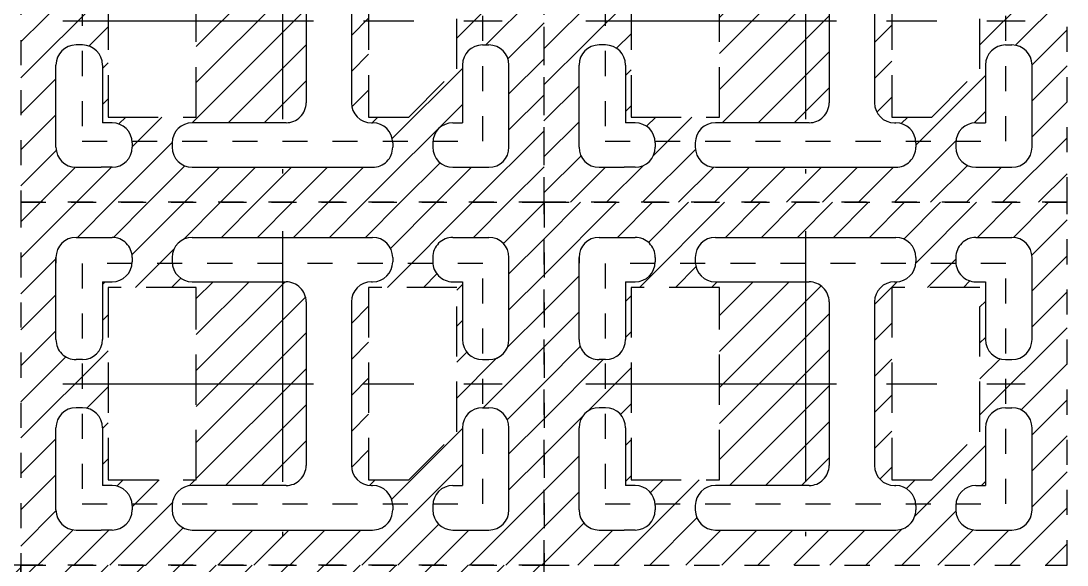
# Model space of a CAD drawing. Extents: x -1061 to -782, y -21 to 162.
# Drawn here: x -1043.5 to -1039.325, y 33.718 to 35.889 of the extents above; entities that cross this region are included whole.
import ezdxf

# ---------------------------------------------------------------- set-up
doc = ezdxf.new("R2010")
doc.units = 0
doc.header["$LTSCALE"] = 0.5
for name, pattern in [('CENTER', [2, 1.25, -0.25, 0.25, -0.25]), ('HIDDEN', [0.375, 0.25, -0.125]), ('HIDDEN2', [0.1875, 0.125, -0.0625])]:
    doc.linetypes.add(name, pattern=pattern)
for name, color, linetype in [('B', 5, 'Continuous'), ('C', 1, 'CENTER'), ('H', 4, 'HIDDEN'), ('hatch', 7, 'CENTER'), ('HATCH O-L', 7, 'HIDDEN2'), ('PACKAGE OL', 51, 'HIDDEN2'), ('圖', 7, 'Continuous')]:
    doc.layers.add(name, color=color, linetype=linetype)

# ---------------------------------------------------------------- blocks, each defined once
blk = doc.blocks.new('DFN1006-2L PACKAGE')
at = {"layer": 'hatch'}
h = blk.add_hatch(dxfattribs=at)
h.set_pattern_fill('ANSI31', color=256, scale=0.02)
h.set_pattern_definition([(45, (528.533487487039, -41.65396087565625), (-0.0449012806053458, 0.0449012806053458), [])])
h.paths.add_polyline_path([(1.204800000000091, 0.1015926348239873), (-0.0999999999999268, 0.1015926348239873), (-0.0999999999999233, -0.8032073651760356), (1.204800000000091, -0.8032073651761493)])
h.paths.add_polyline_path([(0.0374000000000336, -0.4108073651759696), (0.0533999999998969, -0.4108073651759696, -0.4142135623731964), (0.1033999999998763, -0.4608073651759242), (0.1033999999998478, -0.6048073651760433), (0.1274000000001223, -0.6048073651759296, -0.4142135623730006), (0.1774000000001017, -0.6548073651758842), (0.1774000000000804, -0.6658073651761925, -0.4142135623712178), (0.1274000000003106, -0.7158073651760333), (0.0999999999999801, -0.715807365176147), (0.0374000000000194, -0.7158073651760333, -0.4142135623731054), (-0.01259999999996, -0.6658073651760787), (-0.0125999999999458, -0.4608073651759242, -0.4142135623730799)], flags=16)
h.paths.add_polyline_path([(-0.0126000000000026, -0.2408073651761242), (-0.0126000000001518, -0.0358073651760833, -0.4142135623727101), (0.0373999999997636, 0.0141926348238712), (0.127399999999863, 0.0141926348239849, -0.4142135623734649), (0.1773999999999027, -0.0358073651759696), (0.1774000000000306, -0.0468073651761643, -0.4142135623731899), (0.1274000000000548, -0.0968073651761188), (0.1034000000000148, -0.0968073651761188), (0.1033999999998549, -0.2408073651761242, -0.4142135623730013), (0.0533999999998791, -0.2908073651760787), (0.0373999999999732, -0.2908073651760787, -0.4142135623731153)], flags=16)
h.paths.add_polyline_path([(0.1173999999999786, -0.1108073651760151), (0.3374000000000201, -0.1108073651761288), (0.3374000000000166, -0.5908073651760333), (0.1173999999999715, -0.5908073651760333)], flags=16)
h.paths.add_polyline_path([(0.3274000000000683, -0.6048073651758159), (0.5613999999999812, -0.6048073651762707, 0.4142135623736612), (0.6114000000000566, -0.5548073651763162), (0.6114000000000602, -0.1468073651759596, 0.4142135623730975), (0.5614000000000843, -0.0968073651760051), (0.3273999999999937, -0.0968073651761188, -0.4142135623730006), (0.2774000000000178, -0.0468073651761643), (0.2773999999998828, -0.0358073651766517, -0.4142135623765955), (0.3273999999998622, 0.0141926348238712), (0.7773999999998864, 0.0141926348238712, -0.4142135623730951), (0.8273999999998657, -0.0358073651760833), (0.8273999999998657, -0.0468073651759369, -0.4142135623731897), (0.7773999999998864, -0.0968073651758914), (0.7743999999978968, -0.0968073651760051, 0.4142135623619937), (0.7243999999998146, -0.1468073651759596), (0.724399999999978, -0.5548073651762025, 0.4232986853145624), (0.7759006745447401, -0.6048298500004421, -0.4230252556558994), (0.8274000000000576, -0.6548073651765663), (0.8274000000000576, -0.6658073651760787, -0.4142135623729998), (0.7774000000001032, -0.7158073651760333), (0.3274000000000363, -0.7158073651760333, -0.414213562373169), (0.2774000000000392, -0.6658073651760787), (0.2774000000000676, -0.6548073651757705, -0.414213562373143)], flags=16)
h.paths.add_polyline_path([(0.7673999999998494, -0.1108073651761288), (0.9873999999998659, -0.1108073651761288), (0.9873999999998659, -0.4705567370314157), (0.86739999999984, -0.5905567370314202), (0.7673999999998494, -0.5905567370313066)], flags=16)
h.paths.add_polyline_path([(0.9774000000007134, -0.6048073651762707), (1.001399999999936, -0.6048073651766117), (1.001399999999879, -0.4608073651759242, -0.4142135623730951), (1.051399999999858, -0.4108073651759696), (1.067400000000056, -0.4108073651759696, -0.4142135623730951), (1.117400000000035, -0.4608073651759242), (1.117400000000035, -0.6658073651760787, -0.4142135623731004), (1.067400000000056, -0.7158073651760333), (1.004800000000045, -0.715807365176147), (0.9773999999999958, -0.7158073651760333, -0.4142135623730951), (0.9274000000000164, -0.6658073651760787), (0.9274000000000235, -0.6548073651762252, -0.4142135623771627)], flags=16)
h.paths.add_polyline_path([(0.9273999999998316, -0.0468073651760506), (0.9273999999998316, -0.0358073651760833, -0.4142135623733708), (0.9773999999998679, 0.0141926348238712), (1.067399999999913, 0.0141926348237576, -0.4142135623731051), (1.117399999999893, -0.035807365176197), (1.117400000000042, -0.2408073651760105, -0.4142135623753842), (1.067399999999707, -0.2908073651760787), (1.051399999999652, -0.2908073651760787, -0.4142135623709199), (1.001400000000028, -0.2408073651761242), (1.001399999999939, -0.0968073651761188), (0.977399999999566, -0.0968073651760051, -0.4142135623716142)], flags=16)
at = {"layer": 'B'}
for p, q in [((0.0373999999998134, 0.0141926348238712), (0.1273999999998736, 0.0141926348239849)), ((0.3273999999998836, 0.0141926348238712), (0.7773999999998651, 0.0141926348238712)), ((0.9773999999998964, 0.0141926348239849), (1.067399999999956, 0.0141926348238712)), ((-0.0126000000000062, -0.2408073651761242), (-0.012599999999992, -0.0358073651760833)), ((-0.0126000000002407, -0.0358073651768791), (-0.012599999999992, -0.0499999999999545)), ((0.1773999999999063, -0.0358073651759696), (0.1773999999999063, -0.0468073651761643)), ((0.2773999999998864, -0.0358073651760833), (0.27739999999989, -0.0468073651761643)), ((0.8273999999998694, -0.0358073651760833), (0.8273999999998694, -0.0468073651759369)), ((0.9273999999998352, -0.0358073651760833), (0.9273999999998387, -0.0468073651760506)), ((1.117400000000039, -0.2408073651761242), (1.117400000000046, -0.035807365176197)), ((0.1034000000000148, -0.0968073651761188), (0.1033999999999686, -0.2408073651761242)), ((0.1034000000000184, -0.0968073651761188), (0.1274000000000406, -0.0968073651761188)), ((0.3274000000000292, -0.0968073651760051), (0.5614000000000487, -0.0968073651760051)), ((0.7743999999998153, -0.0968073651760051), (0.7773999999998651, -0.0968073651760051)), ((0.9773999999998324, -0.0968073651760051), (1.001399999999939, -0.0968073651761188)), ((1.001399999999939, -0.0968073651761188), (1.001399999999986, -0.2408073651761242)), ((0.6114000000000602, -0.1468073651759596), (0.6114000000000566, -0.5548073651763162)), ((0.724399999999978, -0.1468073651759596), (0.7243999999999744, -0.5548073651762025)), ((0.0533999999998542, -0.2908073651760787), (0.0374000000001047, -0.2908073651760787)), ((0.05240000000002, -0.2908073651760787), (0.0524000000000058, -0.2908073651760787)), ((1.051400000000029, -0.290807365175965), (1.067400000000148, -0.2908073651760787)), ((1.052400000000019, -0.2908073651760787), (1.052400000000034, -0.2908073651760787)), ((0.0533999999998756, -0.4108073651759696), (0.037400000000055, -0.4108073651759696)), ((0.05240000000002, -0.4108073651759696), (0.0524000000001195, -0.4108073651759696)), ((1.05139999999988, -0.4108073651759696), (1.067400000000034, -0.4108073651759696)), ((1.052400000000019, -0.4108073651759696), (1.05239999999992, -0.4108073651759696)), ((-0.0125999999999564, -0.6658073651760787), (-0.0125999999999493, -0.4608073651759242)), ((0.1033999999998976, -0.4608073651759242), (0.1033999999998478, -0.6048206855994068)), ((1.001399999999936, -0.4608073651759242), (1.001399999999936, -0.6048073651766117)), ((1.117400000000039, -0.6658073651760787), (1.117400000000039, -0.4608073651759242)), ((0.1274000000001259, -0.6048073651760433), (0.1033999999998478, -0.6048073651760433)), ((0.5614000000000346, -0.6048073651762707), (0.3274000000000932, -0.604807365176157)), ((0.7743999999999573, -0.604807365176157), (0.7774000000001138, -0.6048073651766117)), ((0.9774000000000455, -0.6048073651762707), (1.001399999999936, -0.6048073651766117)), ((0.1774000000000733, -0.6548073651758842), (0.1774000000000768, -0.6658073651760787)), ((0.2774000000000427, -0.6548073651757705), (0.2774000000000427, -0.6658073651760787)), ((0.8274000000000576, -0.6548073651765663), (0.827400000000054, -0.6658073651760787)), ((0.9274000000000199, -0.6548073651762252), (0.9274000000000199, -0.6658073651760787)), ((0.0374000000000407, -0.715807365176147), (0.0999999999999801, -0.715807365176147)), ((0.1274000000001507, -0.7158073651760333), (0.0999999999999801, -0.715807365176147)), ((0.3274000000000399, -0.715807365176147), (0.7774000000000499, -0.715807365176147)), ((0.9774000000000171, -0.715807365176147), (1.004800000000045, -0.715807365176147)), ((1.004800000000045, -0.715807365176147), (1.067400000000034, -0.715807365176147))]:
    blk.add_line(p, q, dxfattribs=at)
for centre, radius, start, end in [((0.0373999999998489, -0.0358073651760833), 0.05, 90.00000000003662, 180), ((0.127399999999902, -0.0358073651759696), 0.05, 0, 90.00000000003662), ((0.3273999999998836, -0.0358073651760833), 0.05, 90, 180), ((0.7773999999998651, -0.0358073651760833), 0.05, 0, 90), ((0.9773999999998324, -0.0358073651760833), 0.05, 89.99999999992671, 180.000000000013), ((1.067399999999892, -0.035807365176197), 0.05, 0, 89.99999999992671), ((0.1274000000000299, -0.0468073651761643), 0.05, 270.0000000000236, 0), ((0.3274000000000186, -0.0468073651761643), 0.05, 180, 269.9999999999764), ((0.7773999999998651, -0.0468073651759369), 0.05, 270, 0), ((0.9773999999998324, -0.0468073651760506), 0.05, 179.999999999987, 270.0000000000733), ((0.5614000000000594, -0.1468073651759596), 0.05, 0, 90.00000000001282), ((0.7743999999998153, -0.1468073651759596), 0.05, 90, 180), ((0.0373999999999981, -0.2408073651761242), 0.05, 180, 270.0000000001241), ((0.0533999999998542, -0.2408073651761242), 0.05, 270, 0), ((1.051400000000029, -0.2408073651761242), 0.05, 180, 270), ((1.067400000000041, -0.2408073651761242), 0.05, 270.0000000001241, 0), ((0.037400000000055, -0.4608073651759242), 0.05, 90, 180), ((0.0533999999998756, -0.4608073651759242), 0.05, 0, 89.99999999986973), ((1.05139999999988, -0.4608073651759242), 0.05, 90.00000000013027, 180), ((1.067400000000034, -0.4608073651759242), 0.05, 0, 90), ((0.5614000000000559, -0.5548073651763162), 0.05, 269.9999999999743, 0), ((0.7743999999999787, -0.5548073651762025), 0.0500000000000002, 180, 270), ((0.127400000000101, -0.6548073651758842), 0.05, 0, 90), ((0.3274000000000683, -0.6548073651757705), 0.05, 90, 180), ((0.777400000000057, -0.6548073651765663), 0.05, 0, 90), ((0.9774000000000242, -0.6548073651762252), 0.05, 90, 180), ((0.0374000000000407, -0.6658073651760787), 0.05, 180, 270), ((0.1274000000000797, -0.6658073651760787), 0.05, 270.0000000000843, 0), ((0.3274000000000399, -0.6658073651760787), 0.05, 180.000000000013, 270), ((0.777400000000057, -0.6658073651760787), 0.0500000000000001, 270, 5.21102e-11), ((0.9774000000000171, -0.6658073651760787), 0.05, 180, 270), ((1.067400000000034, -0.6658073651760787), 0.05, 270, 0)]:
    blk.add_arc(centre, radius, start, end, dxfattribs=at)
at = {"layer": 'C'}
for p, q in [((0.5524000000000058, 0.0293756090527495), (0.5524000000000058, -0.7309903394049116)), ((0.0047521277811455, -0.3508073651761379), (1.100047872218866, -0.3508073651761379))]:
    blk.add_line(p, q, dxfattribs=at)
at = {"layer": 'H'}
for points in [[(0.3374000000000166, -0.5908073651760333), (0.3374000000000201, -0.1108073651761288), (0.1173999999999786, -0.1108073651760151), (0.1173999999999715, -0.5908073651760333)], [(0.86739999999984, -0.5905567370314202), (0.9873999999998659, -0.4705567370314157), (0.9873999999998659, -0.1108073651761288), (0.7673999999998494, -0.1108073651761288), (0.7673999999998494, -0.5905567370313066)]]:
    blk.add_lwpolyline(points, close=True, dxfattribs=at)
at = {"layer": 'HATCH O-L'}
blk.add_lwpolyline([(-0.0999999999999268, 0.101592634824101), (-0.0999999999999233, -0.8032073651760356), (1.204800000000091, -0.8032073651761493), (1.204800000000091, 0.1015926348239873), (-0.0999999999999233, 0.1015926348239873)], dxfattribs=at)
at = {"layer": 'PACKAGE OL'}
blk.add_lwpolyline([(1.052400000000048, -0.6508073651760924), (1.052400000000005, -0.0508073651760697), (0.0524000000000484, -0.0508073651760697), (0.0524000000000484, -0.6508073651760924)], close=True, dxfattribs=at)
blk = doc.blocks.new('2 LOWER CROSS REF')
at = {"layer": 'hatch'}
h = blk.add_hatch(dxfattribs=at)
h.set_pattern_fill('ANSI31', color=256, scale=0.02)
h.set_pattern_definition([(45, (579.9705303876184, -37.98786412114714), (-0.0449012806053458, 0.0449012806053458), [])])
h.paths.add_polyline_path([(0.5650000000000582, -0.1099999999997863), (0.5650000000000582, -0.3149999999999409, -0.4142135623731002), (0.5150000000000823, -0.3649999999998954), (0.4524000000000683, -0.3650000000000091), (0.4250000000000185, -0.3649999999998954, -0.4142135623730951), (0.3750000000000391, -0.3149999999999409), (0.3750000000000462, -0.3040000000000873, -0.4142135623771627), (0.4250000000007362, -0.2540000000001328), (0.448999999999959, -0.2540000000004738), (0.4489999999999022, -0.1099999999997863, -0.4142135623730951), (0.4989999999998816, -0.0599999999998318), (0.5150000000000788, -0.0599999999998318, -0.4142135623730956)], flags=16)
h.paths.add_polyline_path([(0.5149999999997306, 0.0600000000000591), (0.4989999999996755, 0.0600000000000591, -0.4142135623709199), (0.4490000000000514, 0.1100000000000136), (0.4489999999999626, 0.2540000000000191), (0.4249999999995886, 0.2540000000001328, -0.4142135623716133), (0.3749999999998543, 0.3040000000000873), (0.3749999999998543, 0.3150000000000546, -0.4142135623733707), (0.4249999999998906, 0.3650000000000091), (0.5149999999999367, 0.3649999999998954, -0.4142135623731052), (0.5649999999999161, 0.3149999999999409), (0.5650000000000653, 0.1100000000001273, -0.4142135623753843)], flags=16)
h.paths.add_polyline_path([(0.4349999999998886, -0.1197493718552778), (0.3149999999998627, -0.2397493718552823), (0.214999999999872, -0.2397493718551686), (0.214999999999872, 0.2400000000000091), (0.4349999999998886, 0.2400000000000091)], flags=16)
h.paths.add_polyline_path([(0.2750000000000803, -0.3040000000004284), (0.2750000000000803, -0.3149999999999409, -0.4142135623729987), (0.2250000000001258, -0.3649999999998954), (-0.224999999999941, -0.3649999999998954, -0.414213562373169), (-0.2749999999999382, -0.3149999999999409), (-0.2749999999999098, -0.3039999999996326, -0.414213562373143), (-0.224999999999909, -0.253999999999678), (0.0090000000000039, -0.2540000000001328, 0.4142135623736612), (0.0590000000000792, -0.2040000000001783), (0.0590000000000828, 0.2040000000001783, 0.4142135623730975), (0.0090000000001069, 0.2540000000001328), (-0.2249999999999837, 0.2540000000000191, -0.4142135623730013), (-0.2749999999999595, 0.3039999999999736), (-0.2750000000000945, 0.3149999999994861, -0.4142135623765925), (-0.2250000000001151, 0.3650000000000091), (0.224999999999909, 0.3650000000000091, -0.4142135623730951), (0.2749999999998884, 0.3150000000000546), (0.2749999999998884, 0.304000000000201, -0.4142135623731897), (0.224999999999909, 0.2540000000002465), (0.2219999999979194, 0.2540000000001328, 0.4142135623619933), (0.1719999999998372, 0.2040000000001783), (0.1720000000000006, -0.2040000000000646, 0.4232986853145628), (0.2235006745447627, -0.2540224848243042, -0.4230252556558996)], flags=16)
h.paths.add_polyline_path([(-0.2149999999999608, -0.2399999999998954), (-0.4350000000000059, -0.2399999999998954), (-0.4349999999999988, 0.2400000000001228), (-0.2149999999999572, 0.2400000000000091)], flags=16)
h.paths.add_polyline_path([(-0.3749999999998756, -0.3039999999997462), (-0.374999999999897, -0.3150000000000546, -0.4142135623712179), (-0.4249999999996668, -0.3649999999998954), (-0.4523999999999973, -0.3650000000000091), (-0.514999999999958, -0.3649999999998954, -0.4142135623731053), (-0.5649999999999374, -0.3149999999999409), (-0.5649999999999232, -0.1099999999997863, -0.41421356237308), (-0.5149999999999438, -0.0599999999998318), (-0.4990000000000805, -0.0599999999998318, -0.4142135623731962), (-0.4490000000001011, -0.1099999999997863), (-0.4490000000001296, -0.2539999999999054), (-0.4249999999998551, -0.2539999999997917, -0.414213562372999)], flags=16)
h.paths.add_polyline_path([(-0.4249999999999226, 0.2540000000000191), (-0.4489999999999626, 0.2540000000000191), (-0.4490000000001225, 0.1100000000000136, -0.4142135623730016), (-0.4990000000001018, 0.0600000000000591), (-0.5150000000000042, 0.0600000000000591, -0.4142135623731153), (-0.56499999999998, 0.1100000000000136), (-0.5650000000001292, 0.3150000000000546, -0.4142135623727103), (-0.5150000000002138, 0.3650000000000091), (-0.4250000000001144, 0.3650000000001228, -0.4142135623734645), (-0.3750000000000746, 0.3150000000001683), (-0.3749999999999467, 0.3039999999999736, -0.4142135623731888)], flags=16)
h.paths.add_polyline_path([(-0.6523999999999042, 0.4524000000001252), (-0.6523999999999007, -0.2508101497348889), (-0.5649999999999303, -0.2508101497348889), (-0.5649999999999374, -0.3149999999999409, 0.4142135623731063), (-0.514999999999958, -0.3649999999998954), (-0.4523999999999973, -0.3650000000000091), (-0.4523999999999973, -0.4523999999998978), (0.4524000000000399, -0.4524000000000115), (0.4524000000000612, -0.3650000000000091), (0.5150000000000788, -0.3649999999998954, 0.4142135623730952), (0.5650000000000582, -0.3149999999999409), (0.5650000000000582, -0.2508101497348889), (0.6524000000001138, -0.2508101497348889), (0.6524000000001138, 0.4524000000001252)])
at = {"layer": 'B'}
for p, q in [((-0.515000000000164, 0.3650000000000091), (-0.4250000000001038, 0.3650000000001228)), ((-0.2250000000000938, 0.3650000000000091), (0.2249999999998877, 0.3650000000000091)), ((0.424999999999919, 0.3650000000001228), (0.5149999999999793, 0.3650000000000091)), ((-0.5649999999999836, 0.1100000000000136), (-0.5649999999999693, 0.3150000000000546)), ((-0.565000000000218, 0.3149999999992588), (-0.5649999999999693, 0.3008073651761833)), ((-0.375000000000071, 0.3150000000001683), (-0.375000000000071, 0.3039999999999736)), ((-0.2750000000000909, 0.3150000000000546), (-0.2750000000000874, 0.3039999999999736)), ((0.274999999999892, 0.3150000000000546), (0.274999999999892, 0.304000000000201)), ((0.3749999999998579, 0.3150000000000546), (0.3749999999998614, 0.3040000000000873)), ((0.5650000000000617, 0.1100000000000136), (0.5650000000000688, 0.3149999999999409)), ((-0.4489999999999626, 0.2540000000000191), (-0.4490000000000088, 0.1100000000000136)), ((-0.448999999999959, 0.2540000000000191), (-0.4249999999999368, 0.2540000000000191)), ((-0.2249999999999481, 0.2540000000001328), (0.0090000000000714, 0.2540000000001328)), ((0.2219999999998379, 0.2540000000001328), (0.2249999999998877, 0.2540000000001328)), ((0.4249999999998551, 0.2540000000001328), (0.4489999999999626, 0.2540000000000191)), ((0.4489999999999626, 0.2540000000000191), (0.4490000000000088, 0.1100000000000136)), ((0.0590000000000828, 0.2040000000001783), (0.0590000000000792, -0.2040000000001783)), ((0.1720000000000006, 0.2040000000001783), (0.171999999999997, -0.2040000000000646)), ((-0.4990000000001232, 0.0600000000000591), (-0.5149999999998727, 0.0600000000000591)), ((-0.4999999999999574, 0.0600000000000591), (-0.4999999999999716, 0.0600000000000591)), ((0.4990000000000521, 0.0600000000001728), (0.5150000000001711, 0.0600000000000591)), ((0.5000000000000427, 0.0600000000000591), (0.500000000000057, 0.0600000000000591)), ((-0.4990000000001018, -0.0599999999998318), (-0.5149999999999224, -0.0599999999998318)), ((-0.4999999999999574, -0.0599999999998318), (-0.4999999999998579, -0.0599999999998318)), ((0.4989999999999029, -0.0599999999998318), (0.5150000000000575, -0.0599999999998318)), ((0.5000000000000427, -0.0599999999998318), (0.4999999999999432, -0.0599999999998318)), ((-0.5649999999999338, -0.3149999999999409), (-0.5649999999999267, -0.1099999999997863)), ((-0.4490000000000798, -0.1099999999997863), (-0.4490000000001296, -0.2540133204232688)), ((0.448999999999959, -0.1099999999997863), (0.448999999999959, -0.2540000000004738)), ((0.5650000000000617, -0.3149999999999409), (0.5650000000000617, -0.1099999999997863)), ((-0.4249999999998515, -0.2539999999999054), (-0.4490000000001296, -0.2539999999999054)), ((0.0090000000000572, -0.2540000000001328), (-0.2249999999998842, -0.2540000000000191)), ((0.22199999999998, -0.2540000000000191), (0.2250000000001364, -0.2540000000004738)), ((0.4250000000000683, -0.2540000000001328), (0.448999999999959, -0.2540000000004738)), ((-0.3749999999999041, -0.3039999999997462), (-0.3749999999999005, -0.3149999999999409)), ((-0.2749999999999346, -0.3039999999996326), (-0.2749999999999346, -0.3149999999999409)), ((0.2750000000000803, -0.3040000000004284), (0.2750000000000767, -0.3149999999999409)), ((0.3750000000000426, -0.3040000000000873), (0.3750000000000426, -0.3149999999999409)), ((-0.5149999999999367, -0.3650000000000091), (-0.4523999999999973, -0.3650000000000091)), ((-0.4249999999998267, -0.3649999999998954), (-0.4523999999999973, -0.3650000000000091)), ((-0.2249999999999375, -0.3650000000000091), (0.2250000000000725, -0.3650000000000091)), ((0.4250000000000398, -0.3650000000000091), (0.4524000000000683, -0.3650000000000091)), ((0.4524000000000683, -0.3650000000000091), (0.5150000000000575, -0.3650000000000091))]:
    blk.add_line(p, q, dxfattribs=at)
for centre, radius, start, end in [((-0.5150000000001285, 0.3150000000000546), 0.05, 90.00000000003662, 180), ((-0.4250000000000754, 0.3150000000001683), 0.05, 0, 90.00000000003662), ((-0.2250000000000938, 0.3150000000000546), 0.05, 90, 180), ((0.2249999999998877, 0.3150000000000546), 0.05, 0, 90), ((0.4249999999998551, 0.3150000000000546), 0.05, 89.99999999992671, 180.000000000013), ((0.5149999999999153, 0.3149999999999409), 0.05, 0, 89.99999999992671), ((-0.4249999999999475, 0.3039999999999736), 0.05, 270.0000000000236, 0), ((-0.2249999999999588, 0.3039999999999736), 0.05, 180, 269.9999999999764), ((0.2249999999998877, 0.304000000000201), 0.05, 270, 0), ((0.4249999999998551, 0.3040000000000873), 0.05, 179.999999999987, 270.0000000000733), ((0.0090000000000821, 0.2040000000001783), 0.05, 0, 90.00000000001282), ((0.2219999999998379, 0.2040000000001783), 0.05, 90, 180), ((-0.5149999999999793, 0.1100000000000136), 0.05, 180, 270.0000000001241), ((-0.4990000000001232, 0.1100000000000136), 0.05, 270, 0), ((0.4990000000000521, 0.1100000000000136), 0.05, 180, 270), ((0.5150000000000646, 0.1100000000000136), 0.05, 270.0000000001241, 0), ((-0.5149999999999224, -0.1099999999997863), 0.05, 90, 180), ((-0.4990000000001018, -0.1099999999997863), 0.05, 0, 89.99999999986973), ((0.4989999999999029, -0.1099999999997863), 0.05, 90.00000000013027, 180), ((0.5150000000000575, -0.1099999999997863), 0.05, 0, 90), ((0.0090000000000785, -0.2040000000001783), 0.05, 269.9999999999743, 0), ((0.2220000000000013, -0.2040000000000646), 0.0500000000000002, 180, 270), ((-0.4249999999998764, -0.3039999999997462), 0.05, 0, 90), ((-0.224999999999909, -0.3039999999996326), 0.05, 90, 180), ((0.2250000000000796, -0.3040000000004284), 0.05, 0, 90), ((0.4250000000000469, -0.3040000000000873), 0.05, 90, 180), ((-0.5149999999999367, -0.3149999999999409), 0.05, 180, 270), ((-0.4249999999998977, -0.3149999999999409), 0.05, 270.0000000000843, 0), ((-0.2249999999999375, -0.3149999999999409), 0.05, 180.000000000013, 270), ((0.2250000000000796, -0.3149999999999409), 0.0500000000000001, 270, 5.21102e-11), ((0.4250000000000398, -0.3149999999999409), 0.05, 180, 270), ((0.5150000000000575, -0.3149999999999409), 0.05, 270, 0)]:
    blk.add_arc(centre, radius, start, end, dxfattribs=at)
at = {"layer": 'C'}
for p, q in [((2.84e-14, 0.3801829742288873), (2.84e-14, -0.3801829742287737)), ((-0.5476478722188319, 0), (0.5476478722188887, 0))]:
    blk.add_line(p, q, dxfattribs=at)
at = {"layer": 'H', "color": 6}
for p, q in [((-0.5649999999999338, -0.2508101497348889), (-0.6523999999999007, -0.2508101497348889)), ((0.5650000000000617, -0.2508101497348889), (0.6524000000000996, -0.2508101497348889)), ((-0.4523999999999973, -0.4523999999998978), (-0.4523999999999973, -0.3650000000000091)), ((0.4524000000000399, -0.4523999999998978), (0.4524000000000612, -0.3650000000000091))]:
    blk.add_line(p, q, dxfattribs=at)
at = {"layer": 'H'}
for points in [[(-0.2149999999999608, -0.2399999999998954), (-0.2149999999999572, 0.2400000000000091), (-0.4349999999999988, 0.2400000000001228), (-0.4350000000000059, -0.2399999999998954)], [(0.3149999999998627, -0.2397493718552823), (0.4349999999998886, -0.1197493718552778), (0.4349999999998886, 0.2400000000000091), (0.214999999999872, 0.2400000000000091), (0.214999999999872, -0.2397493718551686)]]:
    blk.add_lwpolyline(points, close=True, dxfattribs=at)
at = {"layer": 'HATCH O-L'}
blk.add_lwpolyline([(-0.6523999999999042, 0.4524000000002389), (-0.6523999999999007, -0.4523999999998978), (0.6524000000001138, -0.4524000000000115), (0.6524000000001138, 0.4524000000001252), (-0.6523999999999007, 0.4524000000001252)], dxfattribs=at)
at = {"layer": 'PACKAGE OL'}
blk.add_lwpolyline([(0.500000000000071, -0.2999999999999545), (0.5000000000000285, 0.3000000000000682), (-0.499999999999929, 0.3000000000000682), (-0.499999999999929, -0.2999999999999545)], close=True, dxfattribs=at)
blk = doc.blocks.new('3 LOWER CROSS REF')
at = {"layer": 'hatch'}
h = blk.add_hatch(dxfattribs=at)
h.set_pattern_fill('ANSI31', color=256, scale=0.02)
h.set_pattern_definition([(45, (581.5343762673427, -34.41653450351168), (-0.0449012806053458, 0.0449012806053458), [])])
h.paths.add_polyline_path([(-0.2750000000000945, 0.3150000000000546, -0.4142135623731902), (-0.2250000000001151, 0.3650000000000091), (0.224999999999909, 0.3650000000000091, -0.4142135623730951), (0.2749999999998884, 0.3150000000000546), (0.2749999999998884, 0.304000000000201, -0.4142135623731897), (0.224999999999909, 0.2540000000002465), (0.2219999999979194, 0.2540000000001328, 0.4142135623619936), (0.1719999999998372, 0.2040000000001783), (0.1720000000000006, -0.2040000000000646, 0.4232986853145622), (0.2235006745447627, -0.2540224848243042, -0.4230252556558992), (0.2750000000000803, -0.3040000000004284), (0.2750000000000803, -0.3149999999999409, -0.4142135623730006), (0.2250000000001258, -0.3649999999998954), (-0.224999999999941, -0.3649999999998954, -0.414213562373169), (-0.2749999999999382, -0.3149999999999409), (-0.2749999999999098, -0.3039999999996326, -0.4142135623731431), (-0.224999999999909, -0.253999999999678), (0.0090000000000039, -0.2540000000001328, 0.4142135623736611), (0.0590000000000792, -0.2040000000001783), (0.0590000000000828, 0.2040000000001783, 0.4142135623730974), (0.0090000000001069, 0.2540000000001328), (-0.2249999999999837, 0.2540000000000191, -0.4142135623730005), (-0.2749999999999595, 0.3039999999999736)], flags=16)
h.paths.add_polyline_path([(-0.2149999999999572, 0.2400000000000091), (-0.2149999999999608, -0.2399999999998954), (-0.4350000000000059, -0.2399999999998954), (-0.4349999999999988, 0.2400000000001228)], flags=16)
h.paths.add_polyline_path([(-0.4490000000001011, -0.1099999999997863), (-0.4490000000001296, -0.2539999999999054), (-0.4249999999998551, -0.2539999999997917, -0.4142135623730009), (-0.3749999999998756, -0.3039999999997462), (-0.374999999999897, -0.3150000000000546, -0.4142135623712177), (-0.4249999999996668, -0.3649999999998954), (-0.4523999999999973, -0.3650000000000091), (-0.514999999999958, -0.3649999999998954, -0.4142135623731056), (-0.5649999999999374, -0.3149999999999409), (-0.5649999999999232, -0.1099999999997863, -0.41421356237308), (-0.5149999999999438, -0.0599999999998318), (-0.499000000000077, -0.0599999999998318, -0.4142135623731953)], flags=16)
h.paths.add_polyline_path([(0.214999999999872, 0.2400000000000091), (0.4349999999998886, 0.2400000000000091), (0.4349999999998886, -0.1197493718552778), (0.3149999999998627, -0.2397493718552823), (0.214999999999872, -0.2397493718551686)], flags=16)
h.paths.add_polyline_path([(0.3749999999998543, 0.3150000000000546, -0.4142135623735627), (0.4249999999998906, 0.3650000000000091), (0.5149999999999367, 0.3649999999998954, -0.4142135623731052), (0.5649999999999161, 0.3149999999999409), (0.5650000000000653, 0.1100000000001273, -0.4142135623753842), (0.5149999999997306, 0.0600000000000591), (0.4989999999996755, 0.0600000000000591, -0.4142135623709199), (0.4490000000000514, 0.1100000000000136), (0.4489999999999626, 0.2540000000000191), (0.4249999999995886, 0.2540000000001328, -0.4142135623716134), (0.3749999999998543, 0.3040000000000873)], flags=16)
h.paths.add_polyline_path([(0.498999999999878, -0.0599999999998318), (0.5150000000000788, -0.0599999999998318, -0.4142135623730951), (0.5650000000000582, -0.1099999999997863), (0.5650000000000582, -0.3149999999999409, -0.4142135623731004), (0.5150000000000788, -0.3649999999998954), (0.4524000000000683, -0.3650000000000091), (0.4250000000000185, -0.3649999999998954, -0.4142135623730951), (0.3750000000000391, -0.3149999999999409), (0.3750000000000462, -0.3040000000000873, -0.4142135623771631), (0.4250000000007362, -0.2540000000001328), (0.448999999999959, -0.2540000000004738), (0.4489999999999022, -0.1099999999997863, -0.4142135623730945)], flags=16)
h.paths.add_polyline_path([(-0.4523999999999866, 0.4524000000001252), (-0.4523999999999831, 0.3650000000001228), (-0.4250000000001144, 0.3650000000001228, -0.4142135623734651), (-0.3750000000000746, 0.3150000000001683), (-0.3749999999999467, 0.3039999999999736, -0.4142135623731901), (-0.4249999999999226, 0.2540000000000191), (-0.4489999999999626, 0.2540000000000191), (-0.4490000000001225, 0.1100000000000136, -0.4142135623730013), (-0.4990000000001018, 0.0600000000000591), (-0.5150000000000042, 0.0600000000000591, -0.4142135623731153), (-0.56499999999998, 0.1100000000000136), (-0.5649999999999729, 0.2508073651761151), (-0.6523999999999042, 0.2508073651760014), (-0.6523999999999007, -0.2508101497348889), (-0.5649999999999303, -0.2508101497348889), (-0.5649999999999374, -0.3149999999999409, 0.4142135623731054), (-0.514999999999958, -0.3649999999998954), (-0.4523999999999973, -0.3650000000000091), (-0.4523999999999973, -0.4523999999998978), (0.4524000000000399, -0.4524000000000115), (0.4524000000000612, -0.3650000000000091), (0.5150000000000788, -0.3649999999998954, 0.4142135623730966), (0.5650000000000582, -0.3149999999999409), (0.5650000000000582, -0.2508101497348889), (0.6524000000001138, -0.2508101497348889), (0.6524000000001138, 0.4524000000001252)])
at = {"layer": 'B'}
for p, q in [((-0.515000000000164, 0.3650000000000091), (-0.4250000000001038, 0.3650000000001228)), ((-0.2250000000000938, 0.3650000000000091), (0.2249999999998877, 0.3650000000000091)), ((0.424999999999919, 0.3650000000001228), (0.5149999999999793, 0.3650000000000091)), ((-0.5649999999999836, 0.1100000000000136), (-0.5649999999999693, 0.3150000000000546)), ((-0.565000000000218, 0.3149999999992588), (-0.5649999999999693, 0.3008073651761833)), ((-0.375000000000071, 0.3150000000001683), (-0.375000000000071, 0.3039999999999736)), ((-0.2750000000000909, 0.3150000000000546), (-0.2750000000000874, 0.3039999999999736)), ((0.274999999999892, 0.3150000000000546), (0.274999999999892, 0.304000000000201)), ((0.3749999999998579, 0.3150000000000546), (0.3749999999998614, 0.3040000000000873)), ((0.5650000000000617, 0.1100000000000136), (0.5650000000000688, 0.3149999999999409)), ((-0.4489999999999626, 0.2540000000000191), (-0.4490000000000088, 0.1100000000000136)), ((-0.448999999999959, 0.2540000000000191), (-0.4249999999999368, 0.2540000000000191)), ((-0.2249999999999481, 0.2540000000001328), (0.0090000000000714, 0.2540000000001328)), ((0.2219999999998379, 0.2540000000001328), (0.2249999999998877, 0.2540000000001328)), ((0.4249999999998551, 0.2540000000001328), (0.4489999999999626, 0.2540000000000191)), ((0.4489999999999626, 0.2540000000000191), (0.4490000000000088, 0.1100000000000136)), ((0.0590000000000828, 0.2040000000001783), (0.0590000000000792, -0.2040000000001783)), ((0.1720000000000006, 0.2040000000001783), (0.171999999999997, -0.2040000000000646)), ((-0.4990000000001232, 0.0600000000000591), (-0.5149999999998727, 0.0600000000000591)), ((-0.4999999999999574, 0.0600000000000591), (-0.4999999999999716, 0.0600000000000591)), ((0.4990000000000521, 0.0600000000001728), (0.5150000000001711, 0.0600000000000591)), ((0.5000000000000427, 0.0600000000000591), (0.500000000000057, 0.0600000000000591)), ((-0.4990000000001018, -0.0599999999998318), (-0.5149999999999224, -0.0599999999998318)), ((-0.4999999999999574, -0.0599999999998318), (-0.4999999999998579, -0.0599999999998318)), ((0.4989999999999029, -0.0599999999998318), (0.5150000000000575, -0.0599999999998318)), ((0.5000000000000427, -0.0599999999998318), (0.4999999999999432, -0.0599999999998318)), ((-0.5649999999999338, -0.3149999999999409), (-0.5649999999999267, -0.1099999999997863)), ((-0.4490000000000798, -0.1099999999997863), (-0.4490000000001296, -0.2540133204232688)), ((0.448999999999959, -0.1099999999997863), (0.448999999999959, -0.2540000000004738)), ((0.5650000000000617, -0.3149999999999409), (0.5650000000000617, -0.1099999999997863)), ((-0.4249999999998515, -0.2539999999999054), (-0.4490000000001296, -0.2539999999999054)), ((0.0090000000000572, -0.2540000000001328), (-0.2249999999998842, -0.2540000000000191)), ((0.22199999999998, -0.2540000000000191), (0.2250000000001364, -0.2540000000004738)), ((0.4250000000000683, -0.2540000000001328), (0.448999999999959, -0.2540000000004738)), ((-0.3749999999999041, -0.3039999999997462), (-0.3749999999999005, -0.3149999999999409)), ((-0.2749999999999346, -0.3039999999996326), (-0.2749999999999346, -0.3149999999999409)), ((0.2750000000000803, -0.3040000000004284), (0.2750000000000767, -0.3149999999999409)), ((0.3750000000000426, -0.3040000000000873), (0.3750000000000426, -0.3149999999999409)), ((-0.5149999999999367, -0.3650000000000091), (-0.4523999999999973, -0.3650000000000091)), ((-0.4249999999998267, -0.3649999999998954), (-0.4523999999999973, -0.3650000000000091)), ((-0.2249999999999375, -0.3650000000000091), (0.2250000000000725, -0.3650000000000091)), ((0.4250000000000398, -0.3650000000000091), (0.4524000000000683, -0.3650000000000091)), ((0.4524000000000683, -0.3650000000000091), (0.5150000000000575, -0.3650000000000091))]:
    blk.add_line(p, q, dxfattribs=at)
for centre, radius, start, end in [((-0.5150000000001285, 0.3150000000000546), 0.05, 90.00000000003662, 180), ((-0.4250000000000754, 0.3150000000001683), 0.05, 0, 90.00000000003662), ((-0.2250000000000938, 0.3150000000000546), 0.05, 90, 180), ((0.2249999999998877, 0.3150000000000546), 0.05, 0, 90), ((0.4249999999998551, 0.3150000000000546), 0.05, 89.99999999992671, 180.000000000013), ((0.5149999999999153, 0.3149999999999409), 0.05, 0, 89.99999999992671), ((-0.4249999999999475, 0.3039999999999736), 0.05, 270.0000000000236, 0), ((-0.2249999999999588, 0.3039999999999736), 0.05, 180, 269.9999999999764), ((0.2249999999998877, 0.304000000000201), 0.05, 270, 0), ((0.4249999999998551, 0.3040000000000873), 0.05, 179.999999999987, 270.0000000000733), ((0.0090000000000821, 0.2040000000001783), 0.05, 0, 90.00000000001282), ((0.2219999999998379, 0.2040000000001783), 0.05, 90, 180), ((-0.5149999999999793, 0.1100000000000136), 0.05, 180, 270.0000000001241), ((-0.4990000000001232, 0.1100000000000136), 0.05, 270, 0), ((0.4990000000000521, 0.1100000000000136), 0.05, 180, 270), ((0.5150000000000646, 0.1100000000000136), 0.05, 270.0000000001241, 0), ((-0.5149999999999224, -0.1099999999997863), 0.05, 90, 180), ((-0.4990000000001018, -0.1099999999997863), 0.05, 0, 89.99999999986973), ((0.4989999999999029, -0.1099999999997863), 0.05, 90.00000000013027, 180), ((0.5150000000000575, -0.1099999999997863), 0.05, 0, 90), ((0.0090000000000785, -0.2040000000001783), 0.05, 269.9999999999743, 0), ((0.2220000000000013, -0.2040000000000646), 0.0500000000000002, 180, 270), ((-0.4249999999998764, -0.3039999999997462), 0.05, 0, 90), ((-0.224999999999909, -0.3039999999996326), 0.05, 90, 180), ((0.2250000000000796, -0.3040000000004284), 0.05, 0, 90), ((0.4250000000000469, -0.3040000000000873), 0.05, 90, 180), ((-0.5149999999999367, -0.3149999999999409), 0.05, 180, 270), ((-0.4249999999998977, -0.3149999999999409), 0.05, 270.0000000000843, 0), ((-0.2249999999999375, -0.3149999999999409), 0.05, 180.000000000013, 270), ((0.2250000000000796, -0.3149999999999409), 0.0500000000000001, 270, 5.21102e-11), ((0.4250000000000398, -0.3149999999999409), 0.05, 180, 270), ((0.5150000000000575, -0.3149999999999409), 0.05, 270, 0)]:
    blk.add_arc(centre, radius, start, end, dxfattribs=at)
at = {"layer": 'C'}
for p, q in [((2.84e-14, 0.3801829742288873), (2.84e-14, -0.3801829742287737)), ((-0.5476478722188319, 0), (0.5476478722188887, 0))]:
    blk.add_line(p, q, dxfattribs=at)
at = {"layer": 'H', "color": 6}
for p, q in [((-0.4523999999999831, 0.3650000000001228), (-0.4523999999999866, 0.4524000000001252)), ((-0.5649999999999764, 0.2508073651761151), (-0.6523999999999149, 0.2508073651760014)), ((0.5650000000000617, -0.2508101497348889), (0.6524000000000996, -0.2508101497348889)), ((0.4524000000000399, -0.4523999999998978), (0.4524000000000612, -0.3650000000000091))]:
    blk.add_line(p, q, dxfattribs=at)
at = {"layer": 'H'}
for p, q in [((-0.5649999999999338, -0.2508101497348889), (-0.6523999999999007, -0.2508101497348889)), ((-0.4523999999999973, -0.4523999999998978), (-0.4523999999999973, -0.3650000000000091))]:
    blk.add_line(p, q, dxfattribs=at)
for points in [[(-0.2149999999999608, -0.2399999999998954), (-0.2149999999999572, 0.2400000000000091), (-0.4349999999999988, 0.2400000000001228), (-0.4350000000000059, -0.2399999999998954)], [(0.3149999999998627, -0.2397493718552823), (0.4349999999998886, -0.1197493718552778), (0.4349999999998886, 0.2400000000000091), (0.214999999999872, 0.2400000000000091), (0.214999999999872, -0.2397493718551686)]]:
    blk.add_lwpolyline(points, close=True, dxfattribs=at)
at = {"layer": 'HATCH O-L'}
blk.add_lwpolyline([(-0.6523999999999042, 0.4524000000002389), (-0.6523999999999007, -0.4523999999998978), (0.6524000000001138, -0.4524000000000115), (0.6524000000001138, 0.4524000000001252), (-0.6523999999999007, 0.4524000000001252)], dxfattribs=at)
at = {"layer": 'PACKAGE OL'}
blk.add_lwpolyline([(0.500000000000071, -0.2999999999999545), (0.5000000000000285, 0.3000000000000682), (-0.499999999999929, 0.3000000000000682), (-0.499999999999929, -0.2999999999999545)], close=True, dxfattribs=at)
blk = doc.blocks.new('UPPER RIGHT CROSS')
at = {"layer": 'hatch'}
h = blk.add_hatch(dxfattribs=at)
h.set_pattern_fill('ANSI31', color=256, scale=0.02)
h.set_pattern_definition([(45, (579.9737110601966, -40.20884255164969), (-0.0449012806053458, 0.0449012806053458), [])])
h.paths.add_polyline_path([(-0.6523999999999042, 0.4524000000001252), (-0.6523999999999007, -0.4523999999998978), (0.6524000000001138, -0.4524000000000115), (0.6524000000001138, 0.2508073651760014), (0.5650000000000653, 0.2508073651761151), (0.5650000000000653, 0.1100000000000136, -0.4142135623751658), (0.5149999999997306, 0.0600000000000591), (0.4989999999996755, 0.0600000000000591, -0.4142135623709201), (0.4490000000000514, 0.1100000000000136), (0.4489999999999626, 0.2540000000000191), (0.4249999999995886, 0.2540000000001328, -0.4142135623716134), (0.3749999999998543, 0.3040000000000873), (0.3749999999998543, 0.3150000000000546, -0.4142135623733707), (0.4249999999998906, 0.3650000000000091), (0.4524000000000683, 0.3650000000000091), (0.4524000000000683, 0.4524000000001252)])
h.paths.add_polyline_path([(-0.3750000000000746, 0.3150000000001683), (-0.3749999999999467, 0.3039999999999736, -0.4142135623731895), (-0.4249999999999226, 0.2540000000000191), (-0.4489999999999626, 0.2540000000000191), (-0.4490000000001225, 0.1100000000000136, -0.4142135623730013), (-0.4990000000001018, 0.0600000000000591), (-0.5150000000000042, 0.0600000000000591, -0.4142135623731152), (-0.56499999999998, 0.1100000000000136), (-0.5650000000001292, 0.3150000000000546, -0.4142135623727098), (-0.5150000000002138, 0.3650000000000091), (-0.4250000000001144, 0.3650000000001228, -0.4142135623734652)], flags=16)
h.paths.add_polyline_path([(-0.2250000000001151, 0.3650000000000091), (0.224999999999909, 0.3650000000000091, -0.4142135623730951), (0.2749999999998884, 0.3150000000000546), (0.2749999999998884, 0.304000000000201, -0.4142135623731897), (0.224999999999909, 0.2540000000002465), (0.2219999999979194, 0.2540000000001328, 0.4142135623619937), (0.1719999999998372, 0.2040000000001783), (0.1720000000000006, -0.2040000000000646, 0.4232986853145622), (0.2235006745447627, -0.2540224848243042, -0.4230252556558992), (0.2750000000000803, -0.3040000000004284), (0.2750000000000803, -0.3149999999999409, -0.4142135623730006), (0.2250000000001258, -0.3649999999998954), (-0.224999999999941, -0.3649999999998954, -0.4142135623731692), (-0.2749999999999382, -0.3149999999999409), (-0.2749999999999098, -0.3039999999996326, -0.4142135623731425), (-0.224999999999909, -0.253999999999678), (0.0090000000000039, -0.2540000000001328, 0.4142135623736611), (0.0590000000000792, -0.2040000000001783), (0.0590000000000828, 0.2040000000001783, 0.4142135623730974), (0.0090000000001069, 0.2540000000001328), (-0.2249999999999837, 0.2540000000000191, -0.4142135623730005), (-0.2749999999999595, 0.3039999999999736), (-0.2750000000000945, 0.3149999999994861, -0.4142135623765953)], flags=16)
h.paths.add_polyline_path([(-0.2149999999999572, 0.2400000000000091), (-0.2149999999999608, -0.2399999999998954), (-0.4350000000000059, -0.2399999999998954), (-0.4349999999999988, 0.2400000000001228)], flags=16)
h.paths.add_polyline_path([(-0.4490000000001011, -0.1099999999997863), (-0.4490000000001296, -0.2539999999999054), (-0.4249999999998551, -0.2539999999997917, -0.4142135623730021), (-0.3749999999998756, -0.3039999999997462), (-0.374999999999897, -0.3150000000000546, -0.4142135623712177), (-0.4249999999996668, -0.3649999999998954), (-0.4523999999999973, -0.3650000000000091), (-0.514999999999958, -0.3649999999998954, -0.4142135623731056), (-0.5649999999999374, -0.3149999999999409), (-0.5649999999999232, -0.1099999999997863, -0.4142135623730802), (-0.5149999999999438, -0.0599999999998318), (-0.4990000000000805, -0.0599999999998318, -0.4142135623731966)], flags=16)
h.paths.add_polyline_path([(0.214999999999872, 0.2400000000000091), (0.4349999999998886, 0.2400000000000091), (0.4349999999998886, -0.1197493718552778), (0.3149999999998627, -0.2397493718552823), (0.214999999999872, -0.2397493718551686)], flags=16)
h.paths.add_polyline_path([(0.4989999999998816, -0.0599999999998318), (0.5150000000000788, -0.0599999999998318, -0.4142135623730951), (0.5650000000000582, -0.1099999999997863), (0.5650000000000582, -0.3149999999999409, -0.4142135623731004), (0.5150000000000788, -0.3649999999998954), (0.4524000000000683, -0.3650000000000091), (0.4250000000000185, -0.3649999999998954, -0.4142135623730951), (0.3750000000000391, -0.3149999999999409), (0.3750000000000462, -0.3040000000000873, -0.4142135623771631), (0.4250000000007362, -0.2540000000001328), (0.448999999999959, -0.2540000000004738), (0.4489999999999022, -0.1099999999997863, -0.4142135623730951)], flags=16)
at = {"layer": 'B'}
for p, q in [((-0.515000000000164, 0.3650000000000091), (-0.4250000000001038, 0.3650000000001228)), ((-0.2250000000000938, 0.3650000000000091), (0.2249999999998877, 0.3650000000000091)), ((0.424999999999919, 0.3650000000001228), (0.5149999999999793, 0.3650000000000091)), ((-0.5649999999999836, 0.1100000000000136), (-0.5649999999999693, 0.3150000000000546)), ((-0.565000000000218, 0.3149999999992588), (-0.5649999999999693, 0.3008073651761833)), ((-0.375000000000071, 0.3150000000001683), (-0.375000000000071, 0.3039999999999736)), ((-0.2750000000000909, 0.3150000000000546), (-0.2750000000000874, 0.3039999999999736)), ((0.274999999999892, 0.3150000000000546), (0.274999999999892, 0.304000000000201)), ((0.3749999999998579, 0.3150000000000546), (0.3749999999998614, 0.3040000000000873)), ((0.5650000000000617, 0.1100000000000136), (0.5650000000000688, 0.3149999999999409)), ((-0.4489999999999626, 0.2540000000000191), (-0.4490000000000088, 0.1100000000000136)), ((-0.448999999999959, 0.2540000000000191), (-0.4249999999999368, 0.2540000000000191)), ((-0.2249999999999481, 0.2540000000001328), (0.0090000000000714, 0.2540000000001328)), ((0.2219999999998379, 0.2540000000001328), (0.2249999999998877, 0.2540000000001328)), ((0.4249999999998551, 0.2540000000001328), (0.4489999999999626, 0.2540000000000191)), ((0.4489999999999626, 0.2540000000000191), (0.4490000000000088, 0.1100000000000136)), ((0.0590000000000828, 0.2040000000001783), (0.0590000000000792, -0.2040000000001783)), ((0.1720000000000006, 0.2040000000001783), (0.171999999999997, -0.2040000000000646)), ((-0.4990000000001232, 0.0600000000000591), (-0.5149999999998727, 0.0600000000000591)), ((-0.4999999999999574, 0.0600000000000591), (-0.4999999999999716, 0.0600000000000591)), ((0.4990000000000521, 0.0600000000001728), (0.5150000000001711, 0.0600000000000591)), ((0.5000000000000427, 0.0600000000000591), (0.500000000000057, 0.0600000000000591)), ((-0.4990000000001018, -0.0599999999998318), (-0.5149999999999224, -0.0599999999998318)), ((-0.4999999999999574, -0.0599999999998318), (-0.4999999999998579, -0.0599999999998318)), ((0.4989999999999029, -0.0599999999998318), (0.5150000000000575, -0.0599999999998318)), ((0.5000000000000427, -0.0599999999998318), (0.4999999999999432, -0.0599999999998318)), ((-0.5649999999999338, -0.3149999999999409), (-0.5649999999999267, -0.1099999999997863)), ((-0.4490000000000798, -0.1099999999997863), (-0.4490000000001296, -0.2540133204232688)), ((0.448999999999959, -0.1099999999997863), (0.448999999999959, -0.2540000000004738)), ((0.5650000000000617, -0.3149999999999409), (0.5650000000000617, -0.1099999999997863)), ((-0.4249999999998515, -0.2539999999999054), (-0.4490000000001296, -0.2539999999999054)), ((0.0090000000000572, -0.2540000000001328), (-0.2249999999998842, -0.2540000000000191)), ((0.22199999999998, -0.2540000000000191), (0.2250000000001364, -0.2540000000004738)), ((0.4250000000000683, -0.2540000000001328), (0.448999999999959, -0.2540000000004738)), ((-0.3749999999999041, -0.3039999999997462), (-0.3749999999999005, -0.3149999999999409)), ((-0.2749999999999346, -0.3039999999996326), (-0.2749999999999346, -0.3149999999999409)), ((0.2750000000000803, -0.3040000000004284), (0.2750000000000767, -0.3149999999999409)), ((0.3750000000000426, -0.3040000000000873), (0.3750000000000426, -0.3149999999999409)), ((-0.5149999999999367, -0.3650000000000091), (-0.4523999999999973, -0.3650000000000091)), ((-0.4249999999998267, -0.3649999999998954), (-0.4523999999999973, -0.3650000000000091)), ((-0.2249999999999375, -0.3650000000000091), (0.2250000000000725, -0.3650000000000091)), ((0.4250000000000398, -0.3650000000000091), (0.4524000000000683, -0.3650000000000091)), ((0.4524000000000683, -0.3650000000000091), (0.5150000000000575, -0.3650000000000091))]:
    blk.add_line(p, q, dxfattribs=at)
for centre, radius, start, end in [((-0.5150000000001285, 0.3150000000000546), 0.05, 90.00000000003662, 180), ((-0.4250000000000754, 0.3150000000001683), 0.05, 0, 90.00000000003662), ((-0.2250000000000938, 0.3150000000000546), 0.05, 90, 180), ((0.2249999999998877, 0.3150000000000546), 0.05, 0, 90), ((0.4249999999998551, 0.3150000000000546), 0.05, 89.99999999992671, 180.000000000013), ((0.5149999999999153, 0.3149999999999409), 0.05, 0, 89.99999999992671), ((-0.4249999999999475, 0.3039999999999736), 0.05, 270.0000000000236, 0), ((-0.2249999999999588, 0.3039999999999736), 0.05, 180, 269.9999999999764), ((0.2249999999998877, 0.304000000000201), 0.05, 270, 0), ((0.4249999999998551, 0.3040000000000873), 0.05, 179.999999999987, 270.0000000000733), ((0.0090000000000821, 0.2040000000001783), 0.05, 0, 90.00000000001282), ((0.2219999999998379, 0.2040000000001783), 0.05, 90, 180), ((-0.5149999999999793, 0.1100000000000136), 0.05, 180, 270.0000000001241), ((-0.4990000000001232, 0.1100000000000136), 0.05, 270, 0), ((0.4990000000000521, 0.1100000000000136), 0.05, 180, 270), ((0.5150000000000646, 0.1100000000000136), 0.05, 270.0000000001241, 0), ((-0.5149999999999224, -0.1099999999997863), 0.05, 90, 180), ((-0.4990000000001018, -0.1099999999997863), 0.05, 0, 89.99999999986973), ((0.4989999999999029, -0.1099999999997863), 0.05, 90.00000000013027, 180), ((0.5150000000000575, -0.1099999999997863), 0.05, 0, 90), ((0.0090000000000785, -0.2040000000001783), 0.05, 269.9999999999743, 0), ((0.2220000000000013, -0.2040000000000646), 0.0500000000000002, 180, 270), ((-0.4249999999998764, -0.3039999999997462), 0.05, 0, 90), ((-0.224999999999909, -0.3039999999996326), 0.05, 90, 180), ((0.2250000000000796, -0.3040000000004284), 0.05, 0, 90), ((0.4250000000000469, -0.3040000000000873), 0.05, 90, 180), ((-0.5149999999999367, -0.3149999999999409), 0.05, 180, 270), ((-0.4249999999998977, -0.3149999999999409), 0.05, 270.0000000000843, 0), ((-0.2249999999999375, -0.3149999999999409), 0.05, 180.000000000013, 270), ((0.2250000000000796, -0.3149999999999409), 0.0500000000000001, 270, 5.21102e-11), ((0.4250000000000398, -0.3149999999999409), 0.05, 180, 270), ((0.5150000000000575, -0.3149999999999409), 0.05, 270, 0)]:
    blk.add_arc(centre, radius, start, end, dxfattribs=at)
at = {"layer": 'C'}
for p, q in [((2.84e-14, 0.3801829742288873), (2.84e-14, -0.3801829742287737)), ((-0.5476478722188319, 0), (0.5476478722188887, 0))]:
    blk.add_line(p, q, dxfattribs=at)
at = {"layer": 'H', "color": 6}
for p, q in [((0.4524000000000683, 0.3650000000000091), (0.4524000000000683, 0.4524000000000115)), ((0.5650000000000688, 0.2508073651761151), (0.6524000000001138, 0.2508073651760014))]:
    blk.add_line(p, q, dxfattribs=at)
at = {"layer": 'H'}
for points in [[(-0.2149999999999608, -0.2399999999998954), (-0.2149999999999572, 0.2400000000000091), (-0.4349999999999988, 0.2400000000001228), (-0.4350000000000059, -0.2399999999998954)], [(0.3149999999998627, -0.2397493718552823), (0.4349999999998886, -0.1197493718552778), (0.4349999999998886, 0.2400000000000091), (0.214999999999872, 0.2400000000000091), (0.214999999999872, -0.2397493718551686)]]:
    blk.add_lwpolyline(points, close=True, dxfattribs=at)
at = {"layer": 'HATCH O-L'}
blk.add_lwpolyline([(-0.6523999999999042, 0.4524000000002389), (-0.6523999999999007, -0.4523999999998978), (0.6524000000001138, -0.4524000000000115), (0.6524000000001138, 0.4524000000001252), (-0.6523999999999007, 0.4524000000001252)], dxfattribs=at)
at = {"layer": 'PACKAGE OL'}
blk.add_lwpolyline([(0.500000000000071, -0.2999999999999545), (0.5000000000000285, 0.3000000000000682), (-0.499999999999929, 0.3000000000000682), (-0.499999999999929, -0.2999999999999545)], close=True, dxfattribs=at)

msp = doc.modelspace()

# ---------------------------------------------------------------- block references
at = {"layer": 'hatch', "xscale": 1.6, "yscale": 1.6, "zscale": 1.6}
for name, p in [('UPPER RIGHT CROSS', (-1040.368634785953, 35.88903844066863)), ('3 LOWER CROSS REF', (-1044.543994785952, 32.99367844066865)), ('2 LOWER CROSS REF', (-1042.456314785952, 32.99367844066865))]:
    msp.add_blockref(name, p, dxfattribs=at)
at = {"layer": '圖', "xscale": 1.6, "yscale": 1.6, "zscale": 1.6}
for p in [(-1043.340154785952, 36.45033022495068), (-1043.340154785952, 35.00265022495046), (-1041.252474785952, 35.00265022495046)]:
    msp.add_blockref('DFN1006-2L PACKAGE', p, dxfattribs=at)

doc.saveas('drawing.dxf')
